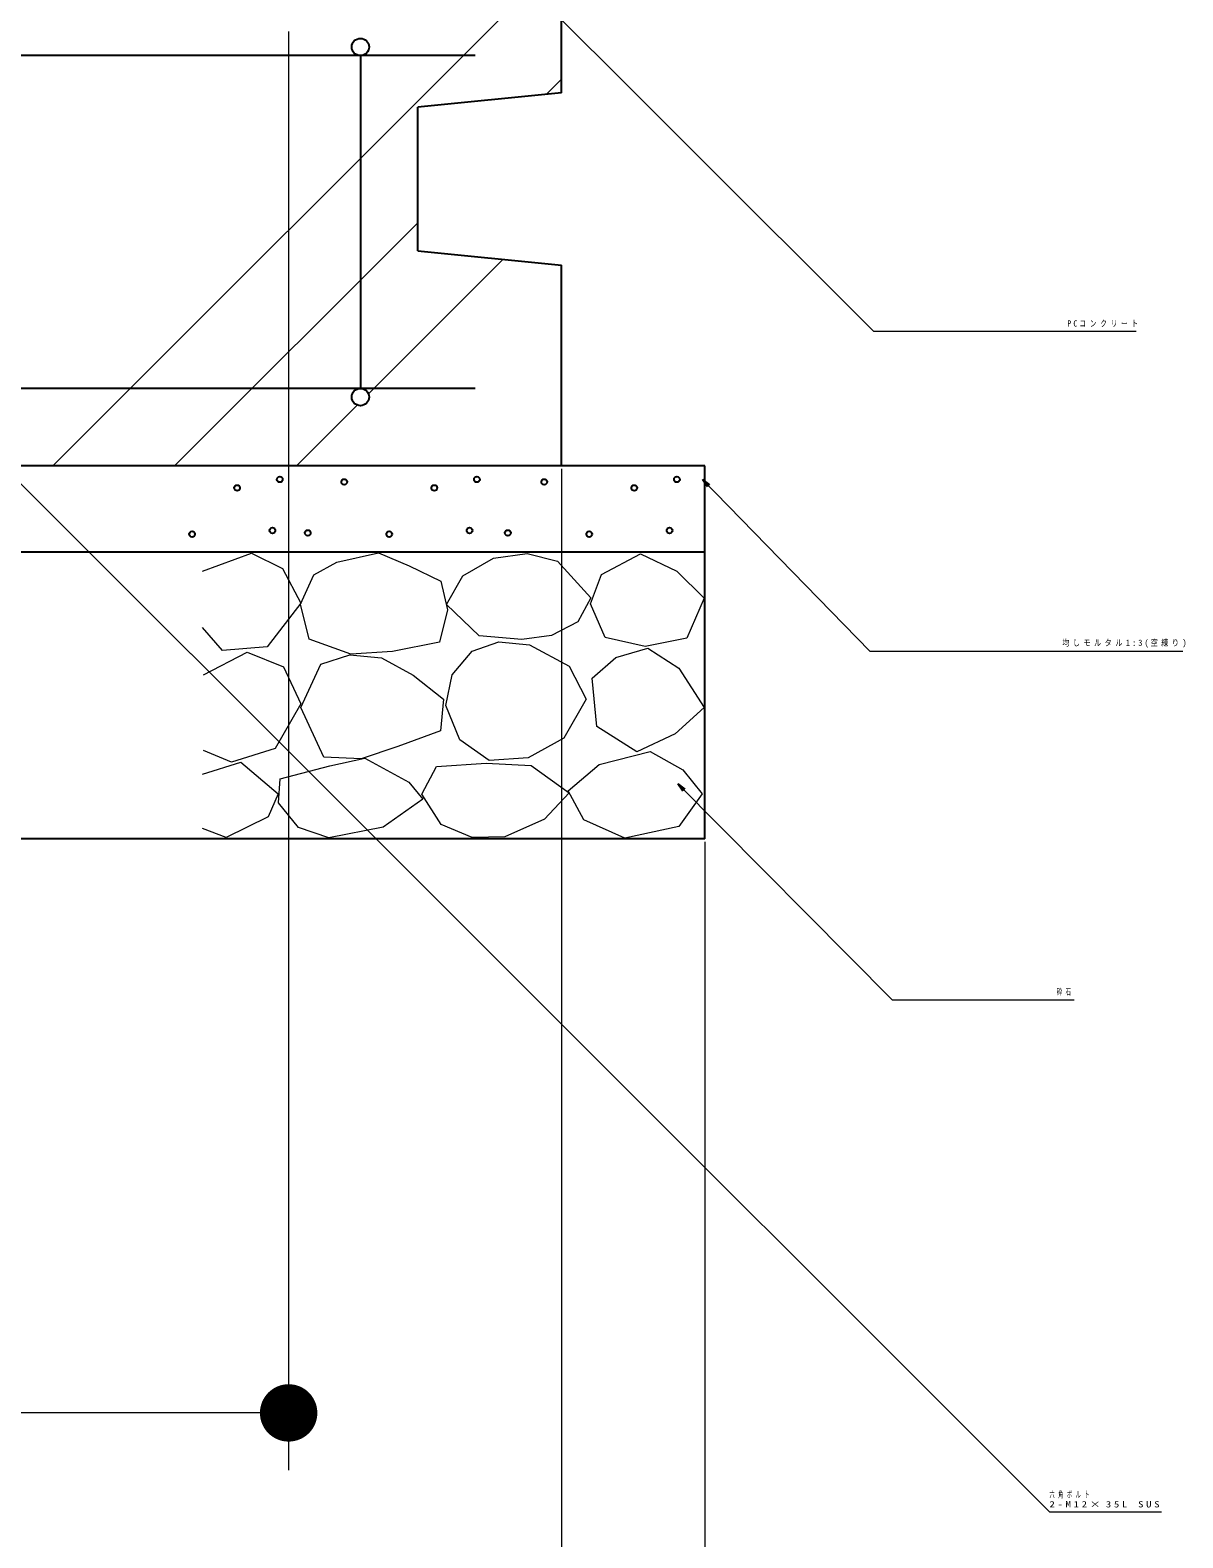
# Model space of a CAD drawing. Units: millimetres on the paper, scale 1:20. Extents: x -385 to 0, y 0 to 267.
# Drawn here: x -107.13 to -87.06, y 77.76 to 104.03 of the extents above; entities that cross this region are included whole.
import ezdxf

# ---------------------------------------------------------------- set-up
doc = ezdxf.new("R2010")
doc.units = ezdxf.units.MM
doc.layers.add('1_20', color=7, linetype='Continuous', lineweight=25)
doc.styles.add('ＭＳ ゴシック', font='')
doc.styles.get('ＭＳ ゴシック').set_extended_font_data('MS Gothic')

# ---------------------------------------------------------------- blocks, each defined once
blk = doc.blocks.new('filled_dot')
at = {"color": 0, "linetype": 'Continuous', "lineweight": -2, "const_width": 1.25}
blk.add_lwpolyline([(-0.625, 0, 1), (0.625, 0, 1)], format="xyb", close=True, dxfattribs=at)

msp = doc.modelspace()

# ---------------------------------------------------------------- linework, layer by layer
at = {"layer": '1_20', "color": 4}
for p, q in [((-97.879, 102.94), (-97.879, 106.44)), ((-97.879, 102.94), (-100.379, 102.69)), ((-100.379, 100.19), (-100.379, 102.69)), ((-100.379, 100.19), (-97.879, 99.94)), ((-97.879, 96.44), (-97.879, 99.94)), ((-95.379, 96.44), (-126.379, 96.44)), ((-95.379, 89.94), (-95.379, 96.44)), ((-95.379, 94.94), (-126.379, 94.94)), ((-95.379, 89.94), (-126.379, 89.94))]:
    msp.add_line(p, q, dxfattribs=at)
at = {"layer": '1_20', "lineweight": 13}
for p, q in [((-106.737, 96.44), (-97.879, 105.298)), ((-102.629, 104.008), (-102.629, 79.89)), ((-102.629, 103.058), (-102.629, 78.94)), ((-98.142, 102.914), (-97.879, 103.177)), ((-104.615, 96.44), (-100.379, 100.677)), ((-101.239, 97.695), (-98.893, 100.042)), ((-102.494, 96.44), (-101.434, 97.501)), ((-97.879, 96.39), (-97.879, 69.89)), ((-97.879, 95.44), (-97.879, 68.94)), ((-95.379, 89.89), (-95.379, 59.89)), ((-95.379, 88.94), (-95.379, 58.94)), ((-102.629, 79.94), (-119.129, 79.94)), ((-102.629, 79.94), (-119.129, 79.94))]:
    msp.add_line(p, q, dxfattribs=at)
at = {"layer": '1_20'}
for p, q in [((-99.379, 103.59), (-122.379, 103.59)), ((-101.379, 103.575), (-101.379, 97.79)), ((-99.379, 97.79), (-122.379, 97.79)), ((-95.337, 96.077), (-95.423, 96.202)), ((-95.423, 96.202), (-95.301, 96.112)), ((-95.423, 96.202), (-95.319, 96.094)), ((-95.763, 90.775), (-95.851, 90.899)), ((-95.851, 90.899), (-95.728, 90.81)), ((-95.851, 90.899), (-95.746, 90.792))]:
    msp.add_line(p, q, dxfattribs=at)
at = {"layer": '1_20', "lineweight": 13}
for points in [[(-119.286, 108.121), (-89.379, 78.214), (-87.429, 78.214)], [(-98.963, 105.303), (-92.446, 98.787), (-87.868, 98.787)], [(-95.423, 96.202), (-92.507, 93.213), (-87.056, 93.213)], [(-104.129, 94.605), (-103.274, 94.922), (-102.735, 94.653), (-102.418, 94.051), (-103.004, 93.29), (-103.781, 93.227), (-104.129, 93.623)], [(-104.113, 92.799), (-103.353, 93.195), (-102.719, 92.942), (-102.418, 92.292), (-102.862, 91.516), (-103.622, 91.278), (-104.113, 91.484)], [(-104.129, 91.072), (-103.464, 91.278), (-102.814, 90.724), (-102.988, 90.328), (-103.717, 89.963), (-104.129, 90.122)], [(-95.851, 90.899), (-92.118, 87.139), (-88.95, 87.139)]]:
    msp.add_lwpolyline(points, dxfattribs=at)
for points in [[(-101.064, 94.925), (-100.527, 94.701), (-99.981, 94.433), (-99.864, 93.932), (-99.999, 93.368), (-100.822, 93.207), (-101.547, 93.162), (-102.272, 93.421), (-102.424, 94.03), (-102.191, 94.54), (-101.789, 94.764)], [(-98.473, 94.915), (-97.946, 94.78), (-97.364, 94.144), (-97.594, 93.725), (-98.051, 93.488), (-98.567, 93.415), (-99.311, 93.482), (-99.878, 94.023), (-99.594, 94.523), (-99.061, 94.833)], [(-96.501, 94.91), (-95.868, 94.609), (-95.393, 94.134), (-95.694, 93.437), (-96.422, 93.294), (-97.119, 93.453), (-97.373, 94.039), (-97.183, 94.546)], [(-97.837, 91.698), (-98.459, 91.353), (-99.135, 91.306), (-99.648, 91.668), (-99.892, 92.266), (-99.78, 92.803), (-99.432, 93.212), (-98.966, 93.377), (-98.432, 93.32), (-97.742, 92.951), (-97.446, 92.374)], [(-96.375, 93.263), (-95.836, 92.914), (-95.393, 92.233), (-95.899, 91.773), (-96.565, 91.457), (-97.262, 91.9), (-97.341, 92.74), (-96.933, 93.102)], [(-101.013, 93.094), (-100.459, 92.797), (-99.932, 92.378), (-99.986, 91.824), (-100.73, 91.554), (-101.365, 91.337), (-102.014, 91.364), (-102.419, 92.229), (-102.068, 92.986), (-101.564, 93.151)], [(-96.334, 91.466), (-95.765, 91.147), (-95.427, 90.724), (-95.831, 90.158), (-96.773, 89.955), (-97.489, 90.274), (-97.762, 90.779), (-97.223, 91.235)], [(-101.304, 91.35), (-100.534, 90.931), (-100.291, 90.634), (-100.98, 90.148), (-101.926, 89.958), (-102.456, 90.142), (-102.804, 90.567), (-102.777, 90.986), (-101.912, 91.215)], [(-99.189, 91.259), (-98.405, 91.218), (-97.743, 90.745), (-98.175, 90.286), (-98.865, 89.975), (-99.43, 89.967), (-99.973, 90.191), (-100.311, 90.718), (-100.054, 91.205)]]:
    msp.add_lwpolyline(points, close=True, dxfattribs=at)
at = {"layer": '1_20'}
for centre, radius in [((-101.379, 103.74), 0.15), ((-101.379, 97.64), 0.15), ((-102.784, 96.205), 0.05), ((-101.66, 96.162), 0.05), ((-99.35, 96.205), 0.05), ((-98.177, 96.162), 0.05), ((-95.867, 96.205), 0.05), ((-103.526, 96.056), 0.05), ((-100.092, 96.056), 0.05), ((-96.609, 96.056), 0.05), ((-102.911, 95.315), 0.05), ((-99.478, 95.315), 0.05), ((-95.994, 95.315), 0.05), ((-104.31, 95.251), 0.05), ((-102.296, 95.272), 0.05), ((-100.876, 95.251), 0.05), ((-98.812, 95.272), 0.05), ((-97.393, 95.251), 0.05)]:
    msp.add_circle(centre, radius, dxfattribs=at)

# ---------------------------------------------------------------- block references
at = {"layer": '1_20', "lineweight": 13, "rotation": 180}
for xscale, yscale in [(0.4, 0.4), (0.02, 0.02)]:
    msp.add_blockref('filled_dot', (-102.629, 79.94), dxfattribs=dict(at, xscale=xscale, yscale=yscale))

# ---------------------------------------------------------------- texts
at = {"layer": '1_20', "char_height": 0.11, "attachment_point": 4, "style": 'ＭＳ ゴシック'}
for s, insert in [('\\T1.57;\\W0.75;PCコンクリート', (-89.068, 98.919)), ('\\T1.5;\\W0.8;均しモルタル1:3(空練り)', (-89.156, 93.345)), ('\\T1.64;\\W0.6;砕石', (-89.25, 87.271)), ('\\T1.64;\\W0.6;六角ボルト', (-89.379, 78.512)), ('\\T1.5;\\W1.25;2-M12×35L\\~SUS', (-89.379, 78.347))]:
    msp.add_mtext(s, dxfattribs=dict(at, insert=insert))

doc.saveas('drawing.dxf')
